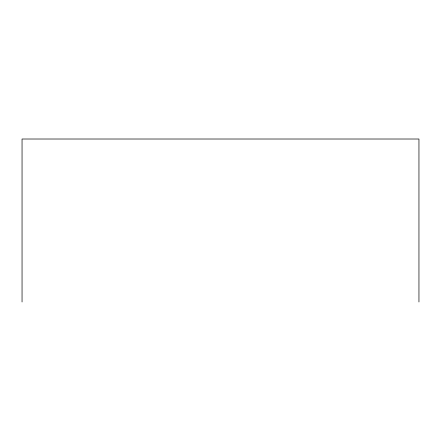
<?xml version="1.0" encoding="UTF-8"?>
<svg xmlns="http://www.w3.org/2000/svg" width="441" height="441" viewBox="0 0 441 441"><rect width="100%" height="100%" fill="white"/><g stroke="black" fill="none" stroke-linecap="round" stroke-linejoin="round"><path stroke-width="0.66" d="M418.95 301.986L418.95 139.014L22.05 139.014L22.05 301.986"/></g></svg>
